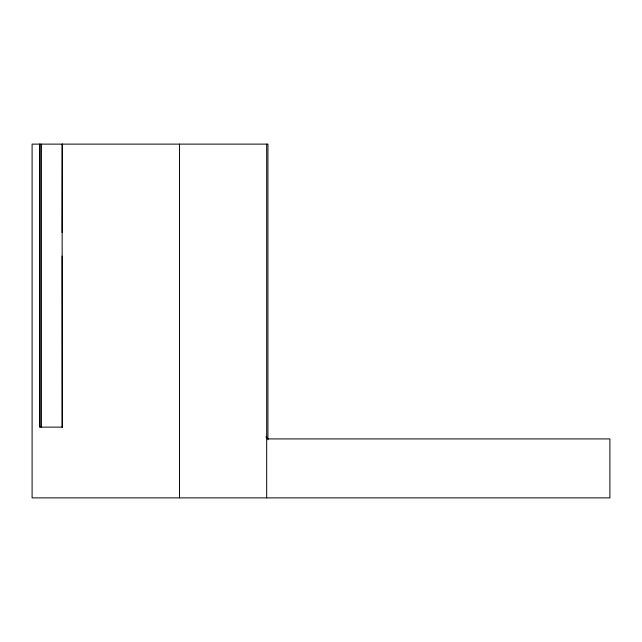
<?xml version="1.0" encoding="UTF-8"?>
<svg xmlns="http://www.w3.org/2000/svg" width="642" height="642" viewBox="0 0 642 642"><rect width="100%" height="100%" fill="white"/><g stroke="black" fill="none" stroke-linecap="round" stroke-linejoin="round"><path stroke-width="0.96" d="M62.146 232.565L62.306 144.121M62.146 256.142L62.306 427.123M62.37 427.123L39.772 427.123L39.772 144.121M265.828 436.809L267.939 438.919L609.9 438.919L609.9 497.879L32.1 497.879L32.1 144.121L267.939 144.121L267.939 439.754M266.679 144.121L266.679 497.879M179.495 144.121L179.495 497.879M62.146 144.121L62.146 427.123M41.441 144.121L41.441 427.123M39.997 144.121L39.997 427.123"/></g></svg>
